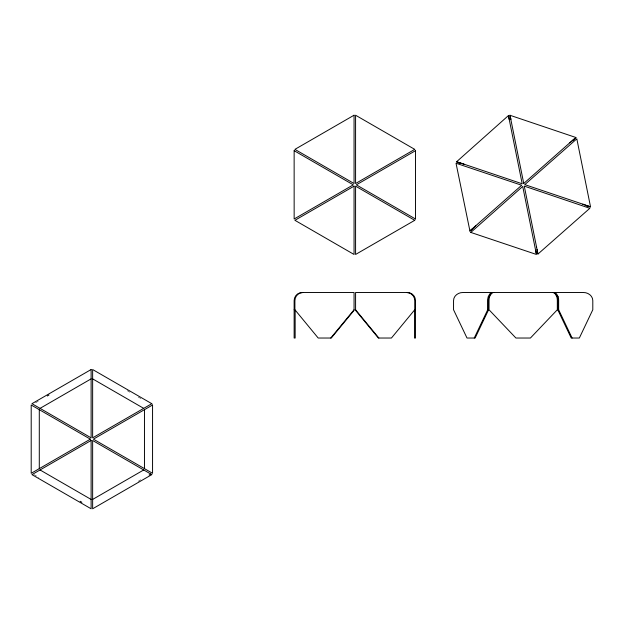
<?xml version="1.0" encoding="UTF-8"?>
<svg xmlns="http://www.w3.org/2000/svg" width="624" height="624" viewBox="0 0 624 624"><rect width="100%" height="100%" fill="white"/><g stroke="black" fill="none" stroke-linecap="round" stroke-linejoin="round"><path stroke-width="0.47" stroke-dasharray="3.12 2.34" d="M35.498 402.808L38.883 400.858M138.122 481.354L141.515 479.396M127.187 390.647L130.564 392.59M138.122 396.958L141.515 398.915M33.813 474.529L38.883 477.454"/><path stroke-width="0.94" d="M488.335 296.548L489.739 293.927L491.525 292.648A2.777 2.777 0 0 1 492.375 292.516M489.645 296.548L491.049 293.927L492.843 292.648A2.777 2.777 0 0 1 493.685 292.516M474.248 338.029L487.703 309.754L487.703 300.612A12.823 12.823 0 0 1 488.319 296.548M491.065 293.865A4.579 4.579 0 0 0 489.497 295.659L488.943 296.751A11.029 11.029 0 0 0 488.303 300.604L488.288 310.37L475.121 338.029L467.002 338.029L453.547 309.754L453.547 300.612C453.523 295.807 458.375 292.375 462.883 292.516L583.456 292.516C587.972 292.375 592.816 295.807 592.8 300.612L592.8 309.754L579.345 338.029L571.217 338.029L558.059 310.37L558.059 300.612M470.668 230.474L470.831 230.287A11.255 11.255 0 0 1 471.042 230.077L475.192 226.301M330.759 338.029L354.058 309.754M510.51 117.889L510.721 119.262L509.964 115.268L576.007 137.537L573.222 140.384L572.676 140.322M573.222 140.384L574.961 138.528M558.059 310.37L558.644 309.754L558.644 300.612A12.823 12.823 0 0 0 558.02 296.548M474.911 226.551L470.184 230.818A12.691 12.691 0 0 0 469.942 231.052L456.035 163.262A12.168 12.168 0 0 1 456.347 163.34L521.68 185.25L475.582 225.919M463.726 164.065L522.194 183.784L508.443 115.573L456.565 161.788A10.936 10.936 0 0 1 456.869 161.866L462.517 163.691M474.926 226.496L475.472 226.052M523.739 183.472L570.055 142.568M475.254 226.208L475.761 225.794M570.172 142.506L575.523 137.881A11.622 11.622 0 0 1 575.773 137.686L575.835 137.639M569.884 142.756L574.665 138.653A10.304 10.304 0 0 1 574.883 138.489L575.078 138.356M472.633 228.595L469.934 231.184M470.816 230.404L472.633 229.117M414.484 310.37L415.498 309.754M415.483 150.696L356.335 184.844L415.483 218.993M47.299 395.998L48.984 395.023M40.045 408.361L91.12 378.869M92.641 499.442L143.707 469.958M149.105 475.02L150.79 474.045M456.503 161.873L459.904 163.285L460.418 163.004M457.454 162.139L457.688 162.178A9.695 9.695 0 0 1 457.961 162.248L462.166 163.574M586.786 205.561L587.005 206.084L589.22 206.56M583.112 204.259L524.784 184.626L576.584 139.035A13.307 13.307 0 0 1 576.826 138.84L590.554 206.957L587.005 206.084M462.478 163.644L463.952 164.167M462.08 163.511L463.585 164.05M582.886 204.22L589.984 206.692A11.762 11.762 0 0 1 590.288 206.817L590.366 206.848M583.253 204.344L588.9 206.341A10.429 10.429 0 0 1 589.165 206.45L589.391 206.567M457.626 162.248L459.904 163.285M294.154 150.696L353.301 184.844L294.154 218.993L294.138 150.688M92.641 378.869L143.707 408.361M40.045 469.958L91.12 499.442M80.161 501.29L81.853 502.265M294.138 309.754L295.152 310.37M487.703 309.754L488.288 310.37M355.579 309.754L378.877 338.029M556.889 295.643L557.396 296.751A11.029 11.029 0 0 1 558.043 300.604M558.644 309.754L572.099 338.029M558.012 296.548L556.608 293.927L554.822 292.648A2.777 2.777 0 0 0 553.972 292.516M556.702 296.548L555.298 293.927L553.504 292.648A2.777 2.777 0 0 0 552.661 292.516M509.964 115.222L510.362 117.148M537.935 254.069L589.82 208.307A13.135 13.135 0 0 0 589.508 208.182L524.277 186.124L536.585 247.198M536.484 246.698L537.724 252.977M510.315 116.875L523.739 183.433M510.549 118.045L510.806 119.317M508.49 115.799L508.685 116.735M508.724 116.969L509.254 119.558M537.482 252.034L537.225 250.793L537.919 253.991L537.826 253.406M537.03 249.405L537.412 251.339M535.774 251.082L536.188 253.141M415.498 150.688L415.498 219.001M414.484 310.058L414.484 338.029L415.498 338.029L415.498 300.612A8.089 8.089 0 0 0 407.41 292.516L355.579 292.516L355.579 310.37L378.37 338.029L391.435 338.029L414.742 309.754L414.742 300.612A8.089 8.089 0 0 0 406.645 292.516M295.152 310.058L295.152 338.029L294.138 338.029L294.138 300.612A8.089 8.089 0 0 1 302.234 292.516L354.058 292.516L354.058 310.37L331.266 338.029L318.201 338.029L294.902 309.754L294.902 300.612A8.089 8.089 0 0 1 302.991 292.516M144.464 409.672L144.464 468.64M39.289 409.672L39.289 468.64M555.282 293.865A4.579 4.579 0 0 1 556.85 295.659M489.637 296.548A12.823 12.823 0 0 0 489.029 300.604L489.013 309.754L515.923 338.029L530.423 338.029L557.326 309.754L557.326 300.612A12.823 12.823 0 0 0 556.709 296.548M470.792 232.417L536.453 254.467L522.725 186.436L470.792 232.417M354.058 115.214L294.902 149.37L354.058 183.526L354.058 115.229M414.726 149.378L355.579 183.526L355.579 115.229L414.742 149.37M354.058 186.155L294.91 220.303L354.058 254.467L354.058 186.155M91.12 369.533L31.957 403.689L91.12 437.845L91.12 369.533M414.742 220.311L355.579 254.467L355.579 186.155L414.726 220.303M90.363 439.156L31.2 473.312L31.2 404.999L90.363 439.156M151.796 403.689L92.641 437.845L92.641 369.533L151.796 403.689M91.12 440.474L31.957 474.63L91.12 508.786L91.12 440.474M152.56 404.999L93.397 439.156L152.56 473.312L152.56 404.999M151.796 474.63L92.641 508.786L92.641 440.474L151.796 474.63"/></g></svg>
